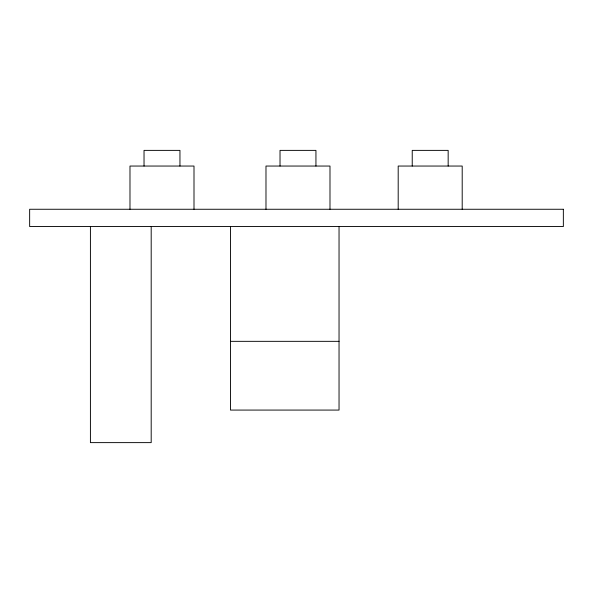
<?xml version="1.0" encoding="UTF-8"?>
<svg xmlns="http://www.w3.org/2000/svg" width="593" height="593" viewBox="0 0 593 593"><rect width="100%" height="100%" fill="white"/><g stroke="black" fill="none" stroke-linecap="round" stroke-linejoin="round"><path stroke-width="0.89" d="M230.462 341.338L339.04 341.338M462.199 209.262L462.199 166.047L398.192 166.047L398.192 209.262M448.16 166.047L448.16 150.377L412.231 150.377L412.231 166.047M339.04 226.548L339.04 410.074L230.462 410.074L230.462 226.548M329.99 209.262L329.99 166.047L265.983 166.047L265.983 209.262M315.943 166.047L315.943 150.377L280.022 150.377L280.022 166.047M194 209.262L194 166.047L129.986 166.047L129.986 209.262M179.953 166.047L179.953 150.377L144.032 150.377L144.032 166.047M151.193 226.548L151.193 442.623L90.418 442.623L90.418 226.548M563.35 209.262L29.65 209.262L29.65 226.548L563.35 226.548L563.35 209.262"/></g></svg>
